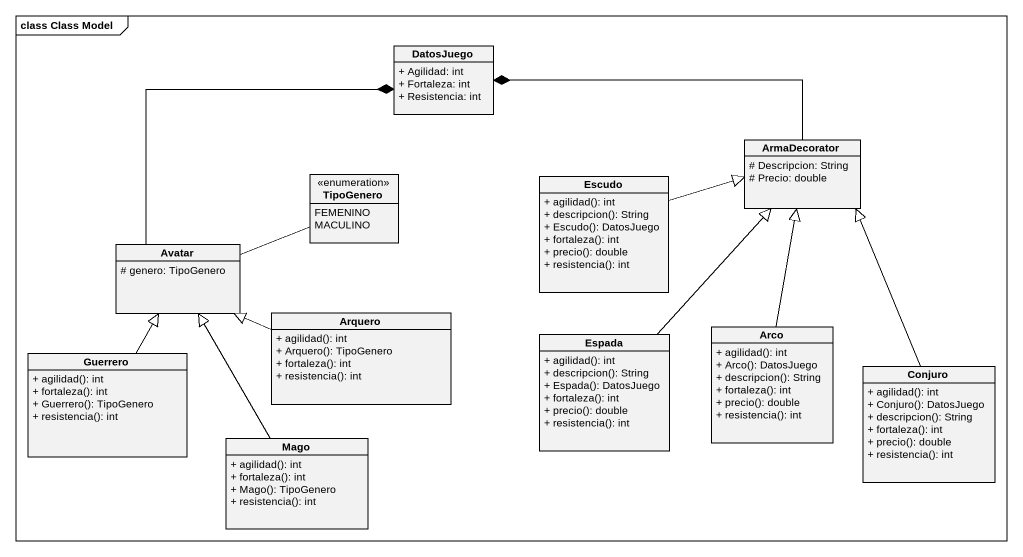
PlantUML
@startuml
mainframe class Class Model
hide circle
hide empty members
skinparam classAttributeIconSize 0
class DatosJuego {
  + Agilidad: int
  + Fortaleza: int
  + Resistencia: int
}
enum TipoGenero {
  FEMENINO
  MACULINO
}
class Escudo {
  + agilidad(): int
  + descripcion(): String
  + Escudo(): DatosJuego
  + fortaleza(): int
  + precio(): double
  + resistencia(): int
}
class ArmaDecorator {
  # Descripcion: String
  # Precio: double
}
class Avatar {
  # genero: TipoGenero
}
class Arquero {
  + agilidad(): int
  + Arquero(): TipoGenero
  + fortaleza(): int
  + resistencia(): int
}
class Guerrero {
  + agilidad(): int
  + fortaleza(): int
  + Guerrero(): TipoGenero
  + resistencia(): int
}
class Espada {
  + agilidad(): int
  + descripcion(): String
  + Espada(): DatosJuego
  + fortaleza(): int
  + precio(): double
  + resistencia(): int
}
class Arco {
  + agilidad(): int
  + Arco(): DatosJuego
  + descripcion(): String
  + fortaleza(): int
  + precio(): double
  + resistencia(): int
}
class Conjuro {
  + agilidad(): int
  + Conjuro(): DatosJuego
  + descripcion(): String
  + fortaleza(): int
  + precio(): double
  + resistencia(): int
}
class Mago {
  + agilidad(): int
  + fortaleza(): int
  + Mago(): TipoGenero
  + resistencia(): int
}
Escudo -right-|> ArmaDecorator
ArmaDecorator -left-* DatosJuego
Avatar -up-* DatosJuego
Avatar -right- TipoGenero
Arquero -left-|> Avatar
Guerrero -up-|> Avatar
Espada -up-|> ArmaDecorator
Arco -up-|> ArmaDecorator
Conjuro -up-|> ArmaDecorator
Mago -up-|> Avatar
@enduml
